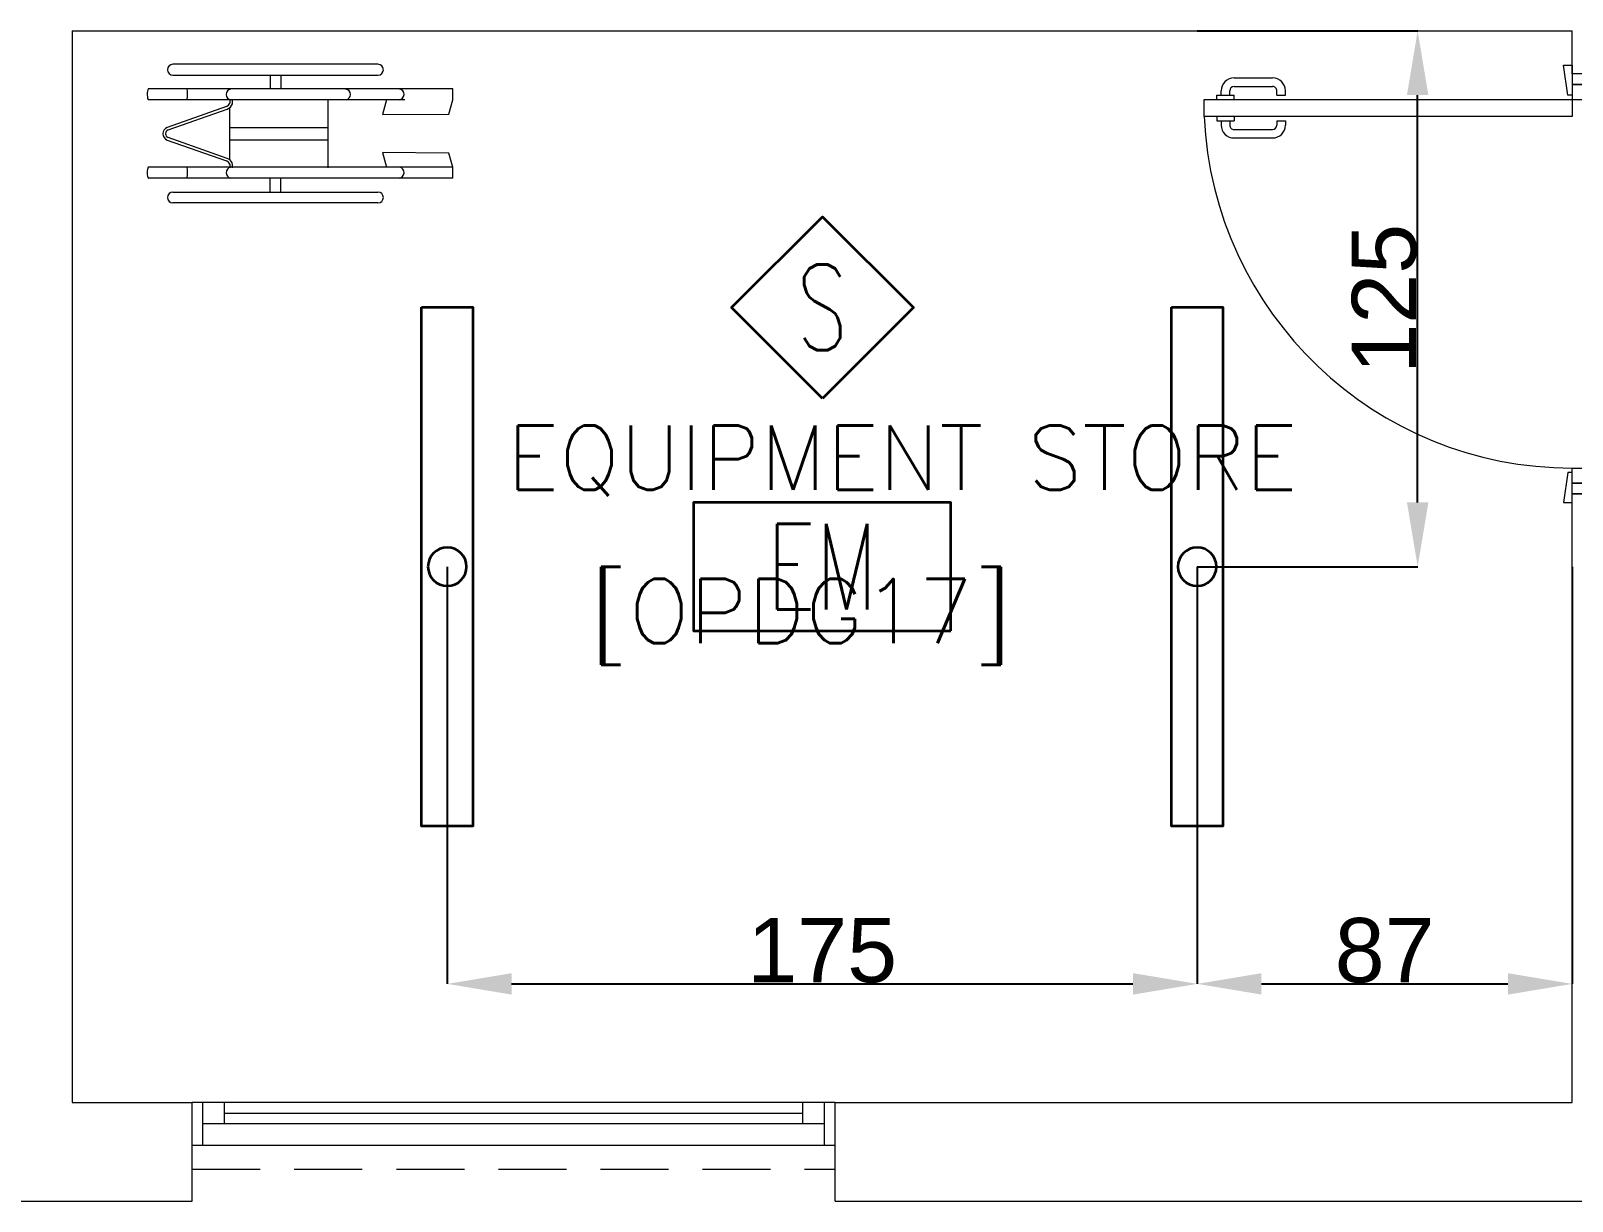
# Model space of a CAD drawing. Header units: inches. Extents: x -12418 to 57169, y -29325 to 19878.
# Drawn here: x 14101 to 17698, y -13097 to -10367 of the extents above; entities that cross this region are included whole.
import ezdxf
from ezdxf.enums import TextEntityAlignment as Align

# ---------------------------------------------------------------- set-up
doc = ezdxf.new("R2010")
doc.units = ezdxf.units.IN
doc.header["$LTSCALE"] = 25
doc.header["$MEASUREMENT"] = 0
doc.header["$PDMODE"] = 3
doc.linetypes.add('00-Ground Floor$0$HIDDEN', pattern=[9.525, 6.35, -3.175])
doc.layers.get('0').update_dxf_attribs({"color": 8})
doc.layers.get('Defpoints').update_dxf_attribs({"color": 8})
for name, color, linetype, lineweight in [('00-Ground Floor$0$72_EGR_BASE_TEXT', 252, 'Continuous', 5), ('00-Ground Floor$0$Aluminum', 251, 'Continuous', 5), ('00-Ground Floor$0$LOADING', 253, 'Continuous', 5), ('00-Ground Floor$0$Proj', 251, 'Continuous', 5), ('00-Ground Floor$0$Walls', 251, 'Continuous', 5), ('00-Ground Floor$0$Wooden Joinery', 251, 'Continuous', 5), ('E-DIM', 6, 'Continuous', 18), ('E-LITE-CIRC-NUMB', 6, 'Continuous', 25), ('E-LITE-CLNG', 150, 'Continuous', 35), ('E-LITE-CLNG @ 100', 150, 'Continuous', 35), ('E-LITE-CTRL', 6, 'Continuous', 25), ('F-ALRM-CLNG @ 100', 33, 'Continuous', 35)]:
    doc.layers.add(name, color=color, linetype=linetype, lineweight=lineweight)
doc.styles.add('00-Ground Floor$0$SIMPLEX', font='SIMPLEX.shx', dxfattribs={"height": 150})
doc.styles.add('DC_Simplex', font='SIMPLEX.shx', dxfattribs={"width": 0.7})
doc.styles.get("Standard").update_dxf_attribs({"font": 'arial.ttf'})
doc.dimstyles.get("Standard").update_dxf_attribs({"dimtxt": 150, "dimasz": 150, "dimexe": 0.18, "dimexo": 0.0625, "dimgap": 1, "dimtad": 1, "dimdec": 0, "dimlfac": 0.1, "dimzin": 0, "dimdsep": 46, "dimtxsty": 'Standard', "dimcen": 0.09, "dimclrd": 256, "dimclrt": 7, "dimadec": 0, "dimazin": 0, "dimtfac": 1, "dimtdec": 0, "dimtofl": 0, "dimtmove": 0, "dimatfit": 3, "dimfxl": 1, "dimtolj": 1, "dimtzin": 0, "dimarcsym": 0})

# ---------------------------------------------------------------- blocks, each defined once
blk = doc.blocks.new('00-Ground Floor$0$A$C72370EFE')
at = {"layer": '00-Ground Floor$0$Wooden Joinery'}
for p, q in [((-0.01, -0.03), (-0.01, -0.07)), ((0, -0.03), (-0.01, -0.03)), ((0.04, -0.03), (0.05, -0.03)), ((0.05, -0.03), (0.05, -0.07)), ((-0.05, -0.07), (-0.05, -0.16)), ((-0.03, -0.07), (-0.03, -0.16)), ((-0.01, -0.04), (-0.02, -0.04)), ((-0.01, -0.06), (-0.02, -0.06)), ((0, -0.07), (-0.01, -0.07)), ((0.04, -0.07), (0.05, -0.07)), ((0.05, -0.04), (0.06, -0.04)), ((0.05, -0.06), (0.06, -0.06)), ((0.07, -0.07), (0.07, -0.16)), ((0.09, -0.07), (0.09, -0.16)), ((-0.01, -0.17), (-0.02, -0.17)), ((-0.01, -0.17), (-0.01, -0.19)), ((0.05, -0.17), (0.06, -0.17)), ((0.05, -0.17), (0.05, -0.19)), ((-0.01, -0.19), (-0.02, -0.19)), ((0.05, -0.19), (0.06, -0.19))]:
    blk.add_line(p, q, dxfattribs=at)
for centre, radius, start, end in [((-0.02, -0.07), 0.03, 90, 180), ((-0.02, -0.07), 0.01, 90, 180), ((0.06, -0.07), 0.03, 0, 90), ((0.06, -0.07), 0.01, 0, 90), ((-0.02, -0.16), 0.03, 180, 270), ((-0.02, -0.16), 0.01, 180, 270), ((0.06, -0.16), 0.01, 270, 0), ((0.06, -0.16), 0.03, 270, 0)]:
    blk.add_arc(centre, radius, start, end, dxfattribs=at)
blk = doc.blocks.new('00-Ground Floor$0$A$C5DAD61B4')
at = {"layer": '00-Ground Floor$0$Wooden Joinery'}
for points in [[(80, 959.1), (80, 969.1), (10, 979.1), (10, 959.1)], [(940, 959.1), (940, 969.1), (1010, 979.1), (1010, 959.1)], [(70, 859.1), (70, 849.1), (0, 839.1), (0, 859.1)], [(120, 859.1), (120, 0), (80, 0), (80, 859.1)], [(950, 859.1), (950, 849.1), (1020, 839.1), (1020, 859.1)]]:
    blk.add_lwpolyline(points, close=True, dxfattribs=at)
for points in [[(45, 859.1), (45, 959.1), (20, 959.1), (20, 859.1), (45, 859.1)], [(45, 859.1), (80, 859.1), (80, 899.1), (90, 899.1), (90, 959.1), (45, 959.1), (45, 859.1)], [(975, 859.1), (940, 859.1), (940, 899.1), (930, 899.1), (930, 959.1), (975, 959.1), (975, 859.1)], [(975, 859.1), (975, 959.1), (1000, 959.1), (1000, 859.1), (975, 859.1)]]:
    blk.add_lwpolyline(points, dxfattribs=at)
blk.add_arc((80, 859.1), 860, 272.666, 0, dxfattribs=at)
at = {"layer": '00-Ground Floor$0$Wooden Joinery', "xscale": 999.9999999998854, "yscale": 999.9999999998854, "zscale": 999.9999999998854, "rotation": 180}
blk.add_blockref('00-Ground Floor$0$A$C72370EFE', (120, 0), dxfattribs=at)
blk = doc.blocks.new('00-Ground Floor$0$HF14449A-P')
for p, q in [((-0.2244, 0.0577), (-0.7026, 0.0577)), ((-0.05, 0), (-0.7602, 0)), ((-0.7026, 0.0323), (-0.2244, 0.0323)), ((-0.4762, 0.0321), (-0.4762, -0.0003)), ((-0.4508, 0.0321), (-0.4508, -0.0003)), ((-0.05, -0.0255), (-0.05, 0)), ((-0.1618, -0.0254), (-0.7597, -0.0254)), ((-0.5699, -0.0249), (-0.5699, -0.0332)), ((-0.5636, -0.0346), (-0.5636, -0.0251)), ((-0.3406, -0.1837), (-0.3406, -0.0251)), ((-0.2045, -0.0254), (-0.2138, -0.0595)), ((-0.0589, -0.0584), (-0.05, -0.0255)), ((-0.578, -0.0409), (-0.7158, -0.0896)), ((-0.7137, -0.0956), (-0.576, -0.047)), ((-0.5708, -0.044), (-0.5708, -0.1647)), ((-0.2138, -0.0595), (-0.0589, -0.0584)), ((-0.5708, -0.0899), (-0.3406, -0.0899)), ((-0.7158, -0.1192), (-0.578, -0.1678)), ((-0.576, -0.1618), (-0.7137, -0.1132)), ((-0.5708, -0.1189), (-0.3406, -0.1189)), ((-0.5699, -0.1755), (-0.5699, -0.1837)), ((-0.5636, -0.1837), (-0.5636, -0.1742)), ((-0.0589, -0.1493), (-0.2138, -0.1482)), ((-0.2138, -0.1482), (-0.2045, -0.1824)), ((-0.0499, -0.1827), (-0.0589, -0.1493)), ((-0.05, -0.1827), (-0.7602, -0.1827)), ((-0.05, -0.2078), (-0.7593, -0.2078)), ((-0.4762, -0.2401), (-0.4762, -0.2078)), ((-0.4508, -0.2401), (-0.4508, -0.2078)), ((-0.05, -0.2078), (-0.05, -0.1827)), ((-0.7026, -0.2404), (-0.2244, -0.2404)), ((-0.2244, -0.2658), (-0.7026, -0.2658))]:
    blk.add_line(p, q)
for centre, radius, start, end in [((-0.7026, 0.045), 0.0127, 90, 180), ((-0.7026, 0.045), 0.0127, 180, 270), ((-0.2244, 0.045), 0.0127, 0, 90), ((-0.2244, 0.045), 0.0127, 270, 0), ((-0.5661, -0.0128), 0.0127, 98.7333, 261.2512), ((-0.5848, -0.0258), 0.0166, 294.282, 333.3732), ((-0.5848, -0.0258), 0.023, 292.5926, 337.4074), ((-0.301, -0.0129), 0.0127, 279.8278, 82.5002), ((-0.7106, -0.1044), 0.0157, 109.4325, 250.5675), ((-0.7106, -0.1044), 0.00936, 109.4229, 250.5771), ((-0.5848, -0.183), 0.0166, 26.6268, 65.718), ((-0.5848, -0.183), 0.023, 22.5926, 67.4074), ((-0.5661, -0.1952), 0.0127, 98.7488, 261.2667), ((-0.7026, -0.2531), 0.0127, 90, 180), ((-0.2244, -0.2531), 0.0127, 0, 90), ((-0.7026, -0.2531), 0.0127, 180, 270), ((-0.2244, -0.2531), 0.0127, 270, 0)]:
    blk.add_arc(centre, radius, start, end)
for centre, ratio, start_param, end_param in [((-0.7597, -0.0126), 0.241377, 0.152696, 3.141593), ((-0.6698, -0.0127), 0.078125, 3.141593, 6.498142), ((-0.1758, -0.0125), 0.964579, 3.250377, 6.096807), ((-0.7597, -0.1952), 0.241678, 0.147741, 3.289334), ((-0.6698, -0.1954), 0.078125, 3.141593, 6.498142), ((-0.1758, -0.1951), 0.964579, 3.252899, 6.098308)]:
    blk.add_ellipse(centre, major_axis=(0, 0.0127), ratio=ratio, start_param=start_param, end_param=end_param)
blk = doc.blocks.new('00-Ground Floor')
at = {"layer": '00-Ground Floor$0$Aluminum'}
for p, q in [((15977.9, -12867.4, 0), (14477.9, -12867.4, 0)), ((14502.9, -12967.4, 0), (14502.9, -12867.4, 0)), ((14552.9, -12917.4, 0), (14552.9, -12867.4, 0)), ((15902.9, -12917.4, 0), (15902.9, -12867.4, 0)), ((15952.9, -12967.4, 0), (15952.9, -12867.4, 0)), ((14552.9, -12892.4, 0), (15902.9, -12892.4, 0)), ((15952.9, -12917.4, 0), (14502.9, -12917.4, 0)), ((15977.9, -12967.4, 0), (14477.9, -12967.4, 0))]:
    blk.add_line(p, q, dxfattribs=at)
at = {"layer": '00-Ground Floor$0$Proj', "linetype": '00-Ground Floor$0$HIDDEN'}
blk.add_line((14477.9, -13022.6, 0), (15977.9, -13022.6, 0), dxfattribs=at)
at = {"layer": '00-Ground Floor$0$Walls'}
for p, q in [((14197.9, -10367.4, 0), (14197.9, -12867.4, 0)), ((14197.9, -10367.4, 0), (17697.7, -10367.4, 0)), ((17697.7, -10467.4, 0), (17697.7, -10367.4, 0)), ((17697.7, -11447.4, 0), (17797.7, -11447.4, 0)), ((17697.7, -12867.4, 0), (17697.7, -11447.4, 0)), ((14197.9, -12867.4, 0), (14477.9, -12867.4, 0)), ((14477.9, -13097.4, 0), (14477.9, -12867.4, 0)), ((15977.9, -12867.4, 0), (17697.7, -12867.4, 0)), ((15977.9, -13097.4, 0), (15977.9, -12867.4, 0)), ((11977.9, -13097.4, 0), (14477.9, -13097.4, 0)), ((15977.9, -13097.4, 0), (18097.7, -13097.4, 0))]:
    blk.add_line(p, q, dxfattribs=at)
at = {"layer": '00-Ground Floor$0$LOADING', "lineweight": 0, "xscale": 1000, "yscale": 1000, "zscale": 1000}
blk.add_blockref('00-Ground Floor$0$HF14449A-P', (15135.6, -10503.1), dxfattribs=at)
at = {"layer": '00-Ground Floor$0$Wooden Joinery', "rotation": 270}
blk.add_blockref('00-Ground Floor$0$A$C5DAD61B4', (16838.7, -10447.4, 0), dxfattribs=at)
at = {"layer": '00-Ground Floor$0$72_EGR_BASE_TEXT', "char_height": 150, "attachment_point": 2, "style": '00-Ground Floor$0$SIMPLEX'}
for s, insert in [('EQUIPMENT STORE', (16134.2, -11288.1)), ('[OPDG17]', (15898.5, -11646.1, 0))]:
    blk.add_mtext(s, dxfattribs=dict(at, insert=insert))
blk = doc.blocks.new('*U2')
blk.add_lwpolyline([(60, 605), (-60, 605), (-60, -605), (60, -605)], close=True)
blk.add_circle((0, 0), 45)
at = {"layer": 'E-LITE-CIRC-NUMB', "style": 'DC_Simplex', "width": 0.7, "flags": 8}
blk.add_attdef('CIRCUIT', text='', height=200, rotation=0, dxfattribs=at).set_placement((-473.9, 300), align=Align.RIGHT)
at = {"layer": 'E-LITE-CTRL', "style": 'DC_Simplex', "width": 0.7, "flags": 8}
blk.add_attdef('CONTROL', (813.9, -695), '', height=200, rotation=360, dxfattribs=at)
blk = doc.blocks.new('DC_LT-CL-Emergency')
blk.add_lwpolyline([(3, -1.5), (3, 1.5), (-3, 1.5), (-3, -1.5)], close=True)
at = {"style": 'DC_Simplex', "width": 0.7}
blk.add_text('EM', height=2, rotation=360, dxfattribs=at).set_placement((0, 0), align=Align.MIDDLE_CENTER)
at = {"layer": 'E-LITE-CTRL', "style": 'DC_Simplex', "width": 0.7, "flags": 8}
blk.add_attdef('CONTROL', (4.739, -1.5), '', height=2, rotation=360, dxfattribs=at)
blk = doc.blocks.new('A$C5CF53093')
blk.add_lwpolyline([(0, -212.1), (-212.1, 0), (0, 212.1), (212.1, 0)], close=True)
blk = doc.blocks.new('*U206')
at = {"xscale": 0.01, "yscale": 0.01, "zscale": 0.01}
blk.add_blockref('A$C5CF53093', (0.007, -0.007), dxfattribs=at)
at = {"color": 6, "style": 'DC_Simplex', "width": 0.7, "flags": 8}
blk.add_attdef('TYPE', text='', height=2, rotation=360, dxfattribs=at).set_placement((0, 0), align=Align.MIDDLE_CENTER)
blk = doc.blocks.new('*D506')
at = {"layer": 'Defpoints', "color": 0, "transparency": 16777216}
for p in [(15072.9, -11617.4, 0), (16822.8, -11617.4, 0), (16822.8, -12590.6)]:
    blk.add_point(p, dxfattribs=at)
at = {"layer": 'E-DIM', "color": 0, "lineweight": -2, "transparency": 16777216}
for p, q in [((15072.9, -11617.5), (15072.9, -12590.8)), ((16822.8, -11617.5), (16822.8, -12590.8))]:
    blk.add_line(p, q, dxfattribs=at)
at = {"layer": 'E-DIM', "lineweight": -2, "transparency": 16777216}
blk.add_line((15222.9, -12590.6), (16672.8, -12590.6), dxfattribs=at)
at = {"layer": 'E-DIM', "transparency": 16777216}
for points in [[(15222.9, -12565.6), (15222.9, -12615.6), (15072.9, -12590.6)], [(16672.8, -12565.6), (16672.8, -12615.6), (16822.8, -12590.6)]]:
    blk.add_solid(points, dxfattribs=at)
at = {"layer": 'E-DIM', "color": 7, "transparency": 16777216, "insert": (15947.8, -12513), "char_height": 150, "attachment_point": 5}
blk.add_mtext('\\A1;175', dxfattribs=at)
blk = doc.blocks.new('*D507')
at = {"layer": 'Defpoints', "color": 0, "transparency": 16777216}
for p in [(16822.8, -11617.4, 0), (17697.7, -11617.4, 0), (17697.7, -12590.6)]:
    blk.add_point(p, dxfattribs=at)
at = {"layer": 'E-DIM', "color": 0, "lineweight": -2, "transparency": 16777216}
for p, q in [((16822.8, -11617.5), (16822.8, -12590.8)), ((17697.7, -11617.5), (17697.7, -12590.8))]:
    blk.add_line(p, q, dxfattribs=at)
at = {"layer": 'E-DIM', "lineweight": -2, "transparency": 16777216}
blk.add_line((16972.8, -12590.6), (17547.7, -12590.6), dxfattribs=at)
at = {"layer": 'E-DIM', "transparency": 16777216}
for points in [[(16972.8, -12565.6), (16972.8, -12615.6), (16822.8, -12590.6)], [(17547.7, -12565.6), (17547.7, -12615.6), (17697.7, -12590.6)]]:
    blk.add_solid(points, dxfattribs=at)
at = {"layer": 'E-DIM', "color": 7, "transparency": 16777216, "insert": (17260.2, -12513), "char_height": 150, "attachment_point": 5}
blk.add_mtext('\\A1;87', dxfattribs=at)
blk = doc.blocks.new('*D508')
at = {"layer": 'Defpoints', "color": 0, "transparency": 16777216}
for p in [(16822.8, -10367.4, 0), (17337.2, -10367.4), (16822.8, -11617.4, 0)]:
    blk.add_point(p, dxfattribs=at)
at = {"layer": 'E-DIM', "color": 0, "lineweight": -2, "transparency": 16777216}
for p, q in [((16822.8, -10367.4), (17337.4, -10367.4)), ((16822.8, -11617.4), (17337.4, -11617.4))]:
    blk.add_line(p, q, dxfattribs=at)
at = {"layer": 'E-DIM', "lineweight": -2, "transparency": 16777216}
blk.add_line((17337.2, -11467.4), (17337.2, -10517.4), dxfattribs=at)
at = {"layer": 'E-DIM', "transparency": 16777216}
for points in [[(17312.2, -10517.4), (17362.2, -10517.4), (17337.2, -10367.4)], [(17312.2, -11467.4), (17362.2, -11467.4), (17337.2, -11617.4)]]:
    blk.add_solid(points, dxfattribs=at)
at = {"layer": 'E-DIM', "color": 7, "transparency": 16777216, "insert": (17259.6, -10992.4), "char_height": 150, "attachment_point": 5, "rotation": 90}
blk.add_mtext('\\A1;125', dxfattribs=at)

msp = doc.modelspace()

# ---------------------------------------------------------------- block references
msp.add_blockref('00-Ground Floor', (0, 0))
at = {"layer": 'E-LITE-CLNG', "xscale": -1}
for p in [(15072.9, -11617.4, 0), (16822.8, -11617.4, 0)]:
    msp.add_blockref('*U2', p, dxfattribs=at)
at = {"layer": 'E-LITE-CLNG @ 100', "xscale": 100, "yscale": 100, "zscale": 100}
msp.add_blockref('DC_LT-CL-Emergency', (15947.8, -11617.4, 0), dxfattribs=at)
at = {"layer": 'F-ALRM-CLNG @ 100', "xscale": 100, "yscale": 100, "zscale": 100}
msp.add_blockref('*U206', (15947.8, -11012.4, 0), dxfattribs=at).add_auto_attribs({'TYPE': 'S'})

# ---------------------------------------------------------------- dimensions: what is measured, and where the dimension line sits
at = {"layer": 'E-DIM'}
dim = msp.add_linear_dim(base=(17337.2, -10367.4), p1=(16822.8, -11617.4, 0), p2=(16822.8, -10367.4, 0), angle=90, dimstyle='Standard', dxfattribs=at)
dim.commit()
dim.dimension.update_dxf_attribs({"geometry": '*D508', "text_midpoint": (17259.6, -10992.4)})
for base, p1, p2, picture, middle in [((16822.8, -12590.6), (15072.9, -11617.4, 0), (16822.8, -11617.4, 0), '*D506', (15947.8, -12513)), ((17697.7, -12590.6), (16822.8, -11617.4, 0), (17697.7, -11617.4, 0), '*D507', (17260.2, -12513))]:
    dim = msp.add_linear_dim(base=base, p1=p1, p2=p2, dimstyle='Standard', dxfattribs=at)
    dim.commit()
    dim.dimension.update_dxf_attribs({"geometry": picture, "text_midpoint": middle})

doc.saveas('drawing.dxf')
